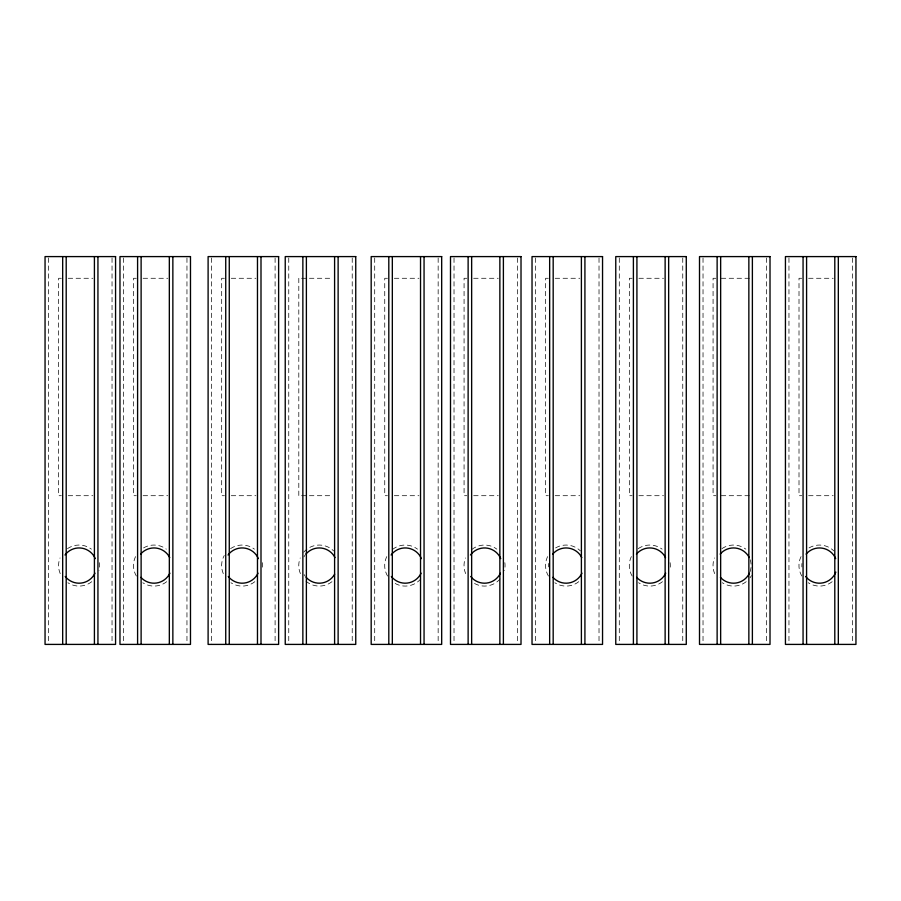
<?xml version="1.0" encoding="UTF-8"?>
<svg xmlns="http://www.w3.org/2000/svg" width="901" height="901" viewBox="0 0 901 901"><rect width="100%" height="100%" fill="white"/><g stroke="black" fill="none" stroke-linecap="round" stroke-linejoin="round"><path stroke-width="0.68" stroke-dasharray="4.5 3.38" d="M61.358 278.274L58.621 278.274L58.621 495.708L61.358 495.708M68.194 278.274L92.814 278.274M136.276 278.274L133.539 278.274L133.539 495.708L136.276 495.708M143.113 278.274L167.732 278.274M224.417 278.274L221.68 278.274L221.68 495.708L224.417 495.708M231.253 278.274L255.873 278.274M301.542 278.274L332.998 278.274M387.475 278.274L384.75 278.274L384.75 495.708L387.475 495.708M394.323 278.274L418.942 278.274M466.808 278.274L464.071 278.274L464.071 495.708L466.808 495.708M473.644 278.274L498.264 278.274M548.337 278.274L545.601 278.274L545.601 495.708L548.337 495.708M555.174 278.274L579.793 278.274M632.074 278.274L629.337 278.274L629.337 495.708L632.074 495.708M638.91 278.274L663.53 278.274M715.811 278.274L713.074 278.274L713.074 495.708L715.811 495.708M721.273 278.274L751.366 278.274M801.744 278.274L799.007 278.274L799.007 495.708L801.744 495.708M808.58 278.274L833.2 278.274M68.194 495.708L92.814 495.708M143.113 495.708L167.732 495.708M231.253 495.708L255.873 495.708M301.542 495.708L332.998 495.708M394.323 495.708L418.942 495.708M473.644 495.708L498.264 495.708M555.174 495.708L579.793 495.708M638.91 495.708L663.53 495.708M721.273 495.708L751.366 495.708M808.58 495.708L833.2 495.708M852.425 257.99L852.425 643.01M788.961 257.99L788.961 644.406M766.492 257.99L766.492 643.01M703.028 257.99L703.028 644.406M682.755 257.99L682.755 643.01M619.291 257.99L619.291 644.406M599.019 257.99L599.019 643.01M535.554 257.99L535.554 644.406M517.489 257.99L517.489 643.01M454.025 257.99L454.025 643.01M438.156 257.99L438.156 643.01M374.703 257.99L374.703 643.01M352.223 257.99L352.223 643.01M298.805 278.274L298.805 495.708M288.759 257.99L288.759 644.406M275.098 257.99L275.098 643.01M211.634 257.99L211.634 644.406M186.957 257.99L186.957 643.01M123.493 257.99L123.493 644.406M112.039 257.99L112.039 643.01M48.575 257.99L48.575 644.406M305.405 576.46A17.626 17.626 0 0 1 304.11 574.556M303.907 556.931A17.626 17.626 0 0 1 305.169 554.993M331.951 581.697A20.52 20.52 0 0 1 303.997 579.264M300.405 573.633A20.52 20.52 0 0 1 300.224 557.933M303.693 552.223A20.52 20.52 0 0 1 333.618 550.894M662.472 581.697A20.52 20.52 0 0 1 638.595 582.756M632.153 576.032A20.52 20.52 0 0 1 631.916 555.512M638.201 548.641A20.52 20.52 0 0 1 662.111 549.148M670.107 562.663A20.52 20.52 0 0 1 670.175 568.013M548.495 566.92A17.626 17.626 0 0 1 548.563 563.463M578.746 581.697A20.52 20.52 0 0 1 554.858 582.756M548.416 576.032A20.52 20.52 0 0 1 548.18 555.512M555.613 547.921A20.52 20.52 0 0 1 580.413 550.894M750.161 559.712A17.626 17.626 0 0 1 749.902 572.124M751.423 575.626A20.52 20.52 0 0 1 749.959 577.868M746.208 581.697A20.52 20.52 0 0 1 722.332 582.756M714.673 573.633A20.52 20.52 0 0 1 714.493 557.933M721.938 548.641A20.52 20.52 0 0 1 745.837 549.148M166.685 581.697A20.52 20.52 0 0 1 142.797 582.756M136.355 576.032A20.52 20.52 0 0 1 136.119 555.512M143.552 547.921A20.52 20.52 0 0 1 166.313 549.148M801.901 566.92A17.626 17.626 0 0 1 801.969 563.463M832.152 581.697A20.52 20.52 0 0 1 808.265 582.756M801.822 576.032A20.52 20.52 0 0 1 801.586 555.512M809.019 547.921A20.52 20.52 0 0 1 833.819 550.894M254.825 581.697A20.52 20.52 0 0 1 230.938 582.756M223.279 573.633A20.52 20.52 0 0 1 224.259 555.512M230.555 548.641A20.52 20.52 0 0 1 254.454 549.148M262.461 562.663A20.52 20.52 0 0 1 262.518 568.013M99.392 562.663A20.52 20.52 0 0 1 98.964 570.648M91.756 581.697A20.52 20.52 0 0 1 67.879 582.756M60.221 573.633A20.52 20.52 0 0 1 60.04 557.933M67.485 548.641A20.52 20.52 0 0 1 91.395 549.148M504.842 562.663A20.52 20.52 0 0 1 504.414 570.648M500.123 578.915A20.52 20.52 0 0 1 472.237 581.99M465.671 573.633A20.52 20.52 0 0 1 465.49 557.933M471.865 549.43A20.52 20.52 0 0 1 496.845 549.148M420.79 578.915A20.52 20.52 0 0 1 392.904 581.99M387.554 576.032A20.52 20.52 0 0 1 387.329 555.512M392.532 549.43A20.52 20.52 0 0 1 417.512 549.148"/><path stroke-width="1.35" d="M838.324 256.594L838.324 644.406M834.799 256.594L834.799 644.406M806.586 256.594L806.586 644.406M803.061 256.594L803.061 644.406M752.38 256.594L752.38 644.406M748.855 256.594L748.855 644.406M720.654 256.594L720.654 644.406M717.128 256.594L717.128 644.406M668.655 256.594L668.655 644.406M665.129 256.594L665.129 644.406M636.917 256.594L636.917 644.406M633.392 256.594L633.392 644.406M584.918 256.594L584.918 644.406M581.393 256.594L581.393 644.406M553.18 256.594L553.18 644.406M549.655 256.594L549.655 644.406M503.389 256.594L503.389 644.406M499.864 256.594L499.864 644.406M471.651 256.594L471.651 644.406M468.126 256.594L468.126 644.406M424.056 256.594L424.056 644.406M420.53 256.594L420.53 644.406M392.329 256.594L392.329 644.406M388.804 256.594L388.804 644.406M338.123 256.594L338.123 644.406M334.598 256.594L334.598 644.406M306.385 256.594L306.385 644.406M302.86 256.594L302.86 644.406M260.997 256.594L260.997 644.406M257.472 256.594L257.472 644.406M229.271 256.594L229.271 644.406M225.734 256.594L225.734 644.406M172.857 256.594L172.857 644.406M169.332 256.594L169.332 644.406M141.119 256.594L141.119 644.406M137.594 256.594L137.594 644.406M97.939 256.594L97.939 644.406M94.414 256.594L94.414 644.406M66.201 256.594L66.201 644.406M62.676 256.594L62.676 644.406M334.643 574.207A17.626 17.626 0 0 1 306.149 577.338M305.878 554.104A17.626 17.626 0 0 1 334.992 557.595M665.704 573.182A17.626 17.626 0 0 1 636.68 577.338M636.41 554.104A17.626 17.626 0 0 1 665.524 557.595M581.967 573.182A17.626 17.626 0 0 1 552.944 577.338M552.685 554.104A17.626 17.626 0 0 1 581.787 557.595M749.441 573.182A17.626 17.626 0 0 1 720.417 577.338M720.147 554.104A17.626 17.626 0 0 1 749.26 557.595M169.906 573.182A17.626 17.626 0 0 1 140.883 577.338M140.624 554.104A17.626 17.626 0 0 1 169.726 557.595M835.835 572.124A17.626 17.626 0 0 1 805.607 576.46M806.091 554.104A17.626 17.626 0 0 1 835.678 558.631M258.046 573.182A17.626 17.626 0 0 1 228.28 576.46M228.043 554.993A17.626 17.626 0 0 1 258.362 558.631M94.988 573.182A17.626 17.626 0 0 1 65.221 576.46M64.985 554.993A17.626 17.626 0 0 1 95.292 558.631M500.438 573.182A17.626 17.626 0 0 1 470.671 576.46M470.435 554.993A17.626 17.626 0 0 1 500.742 558.631M421.105 573.182A17.626 17.626 0 0 1 391.349 576.46M391.102 554.993A17.626 17.626 0 0 1 421.42 558.631M115.565 256.594L45.05 256.594L45.05 644.406L115.565 644.406L115.565 256.594M190.483 256.594L119.968 256.594L119.968 644.406L190.483 644.406L190.483 256.594M278.623 256.594L208.108 256.594L208.108 644.406L278.623 644.406L278.623 256.594M355.749 256.594L285.234 256.594L285.234 644.406L355.749 644.406L355.749 256.594M441.681 256.594L371.178 256.594L371.178 644.406L441.681 644.406L441.681 256.594M521.015 256.594L450.5 256.594L450.5 644.406L521.015 644.406L521.015 256.594M602.544 256.594L532.029 256.594L532.029 644.406L602.544 644.406L602.544 256.594M686.28 256.594L615.766 256.594L615.766 644.406L686.28 644.406L686.28 256.594M770.017 256.594L699.503 256.594L699.503 644.406L770.017 644.406L770.017 256.594M855.95 256.594L785.435 256.594L785.435 644.406L855.95 644.406L855.95 256.594"/></g></svg>
